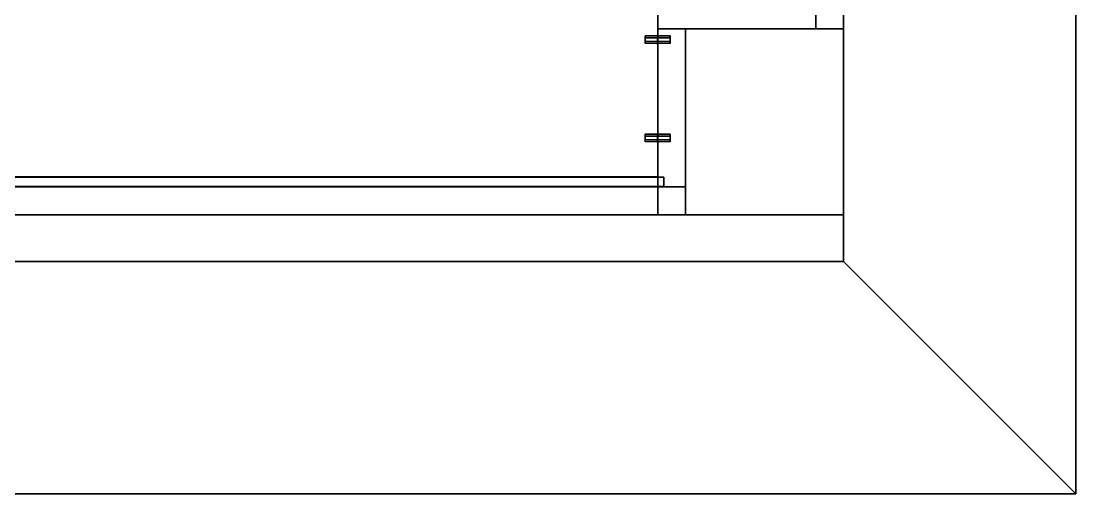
# Model space of a CAD drawing. Extents: x 0 to 3344, y -4262 to 0.
# Drawn here: x 2663 to 3344, y -4262 to -3957 of the extents above; entities that cross this region are included whole.
import ezdxf

# ---------------------------------------------------------------- set-up
doc = ezdxf.new("R2010")
doc.units = 0
for name, color, linetype in [('LAYER0', 7, 'CONTINUOUS'), ('LAYER1', 7, 'CONTINUOUS'), ('LAYER10', 7, 'CONTINUOUS'), ('LAYER11', 7, 'CONTINUOUS'), ('LAYER15', 7, 'CONTINUOUS'), ('LAYER16', 7, 'CONTINUOUS'), ('LAYER18', 7, 'CONTINUOUS'), ('LAYER19', 7, 'CONTINUOUS'), ('LAYER24', 254, 'CONTINUOUS'), ('LAYER25', 254, 'CONTINUOUS'), ('LAYER3', 7, 'CONTINUOUS'), ('LAYER42', 7, 'CONTINUOUS'), ('LAYER47', 254, 'CONTINUOUS'), ('LAYER48', 254, 'CONTINUOUS'), ('LAYER5', 7, 'CONTINUOUS'), ('LAYER6', 7, 'CONTINUOUS'), ('LAYER8', 7, 'CONTINUOUS'), ('LAYER9', 7, 'CONTINUOUS')]:
    doc.layers.add(name, color=color, linetype=linetype)

msp = doc.modelspace()

# ---------------------------------------------------------------- linework, layer by layer
at = {"layer": 'LAYER0', "invisible_edges": 1}
for points in [[(18, -0.0034, 0.0981), (3344, -4262.003, 0.0981), (0, -4262.003, 0.0981), (18, -0.0034, 0.0981)], [(3344, -4262.003, 5.0981), (18, -0.0034, 5.0981), (0, -4262.003, 5.0981), (3344, -4262.003, 5.0981)], [(3344, -4262.003, 0.0981), (18, -0.0034, 0.0981), (3344, -0.0034, 0.0981), (3344, -4262.003, 0.0981)], [(18, -0.0034, 5.0981), (3344, -4262.003, 5.0981), (3344, -0.0034, 5.0981), (18, -0.0034, 5.0981)], [(3344, -0.0034, 0.0981), (3344, -4262.003, 5.0981), (3344, -4262.003, 0.0981), (3344, -0.0034, 0.0981)], [(3344, -4262.003, 5.0981), (3344, -0.0034, 0.0981), (3344, -0.0034, 5.0981), (3344, -4262.003, 5.0981)], [(3344, -4262.003, 5.0981), (0, -4262.003, 0.0981), (3344, -4262.003, 0.0981), (3344, -4262.003, 5.0981)], [(0, -4262.003, 0.0981), (3344, -4262.003, 5.0981), (0, -4262.003, 5.0981), (0, -4262.003, 0.0981)]]:
    msp.add_3dface(points, dxfattribs=at)
at = {"layer": 'LAYER1'}
for points, invisible_edges in [([(3344.004, -4262, 2680.098), (3344.004, -2492, 2173.098), (3344.004, 0, 2680.098), (3344.004, -4262, 2680.098)], 3), ([(3194.004, -2492, 2173.098), (3194.004, -4112, 2680.098), (3194.004, -150, 2680.098), (3194.004, -2492, 2173.098)], 5), ([(3344.004, -4262, 5.0981), (3194.004, -4112, 5.0981), (3344.004, -2492, 5.0981), (3344.004, -4262, 5.0981)], 3), ([(3344.004, -2492, 5.0981), (3194.004, -4112, 5.0981), (3194.004, -2492, 5.0981), (3344.004, -2492, 5.0981)], 1), ([(3194.004, -4112, 5.0981), (3194.004, -2732.01, 315.0981), (3194.004, -2492, 5.0981), (3194.004, -4112, 5.0981)], 3), ([(3194.004, -4112, 5.0981), (3194.004, -2492, 2173.098), (3194.004, -2732.01, 395.0981), (3194.004, -4112, 5.0981)], 7), ([(3194.004, -4112, 2680.098), (3194.004, -2492, 2173.098), (3194.004, -4112, 5.0981), (3194.004, -4112, 2680.098)], 3), ([(3344.004, -4262, 2680.098), (3344.004, -2492, 5.0981), (3344.004, -2492, 2173.098), (3344.004, -4262, 2680.098)], 5), ([(3344.004, -2492, 5.0981), (3344.004, -4262, 2680.098), (3344.004, -4262, 5.0981), (3344.004, -2492, 5.0981)], 1), ([(3194.004, -2732.01, 315.0981), (3194.004, -4112, 5.0981), (3194.004, -2732.01, 395.0981), (3194.004, -2732.01, 315.0981)], 3), ([(168.0046, -4112, 5.0981), (3344.004, -4262, 5.0981), (18.0046, -4262, 5.0981), (168.0046, -4112, 5.0981)], 5), ([(3344.004, -4262, 5.0981), (168.0046, -4112, 5.0981), (3194.004, -4112, 5.0981), (3344.004, -4262, 5.0981)], 5), ([(168.0046, -4112, 2680.098), (3194.004, -4112, 5.0981), (168.0046, -4112, 5.0981), (168.0046, -4112, 2680.098)], 1), ([(3194.004, -4112, 5.0981), (168.0046, -4112, 2680.098), (3194.004, -4112, 2680.098), (3194.004, -4112, 5.0981)], 1), ([(3344.004, -4262, 2680.098), (18.0046, -4262, 5.0981), (3344.004, -4262, 5.0981), (3344.004, -4262, 2680.098)], 1), ([(18.0046, -4262, 5.0981), (3344.004, -4262, 2680.098), (18.0046, -4262, 2680.098), (18.0046, -4262, 5.0981)], 1)]:
    msp.add_3dface(points, dxfattribs=dict(at, invisible_edges=invisible_edges))
at = {"layer": 'LAYER10', "invisible_edges": 1}
for points in [[(3194.003, -3962, 2591.098), (3074.003, -3944, 2591.098), (3074.003, -3962, 2591.098), (3194.003, -3962, 2591.098)], [(3074.003, -3944, 2591.098), (3194.003, -3962, 2591.098), (3194.003, -3944, 2591.098), (3074.003, -3944, 2591.098)], [(3074.003, -3962, 103.0981), (3074.003, -3944, 2591.098), (3074.003, -3944, 103.0981), (3074.003, -3962, 103.0981)], [(3074.003, -3944, 2591.098), (3074.003, -3962, 103.0981), (3074.003, -3962, 2591.098), (3074.003, -3944, 2591.098)], [(3194.003, -3944, 103.0981), (3074.003, -3962, 103.0981), (3074.003, -3944, 103.0981), (3194.003, -3944, 103.0981)], [(3074.003, -3962, 103.0981), (3194.003, -3944, 103.0981), (3194.003, -3962, 103.0981), (3074.003, -3962, 103.0981)], [(3194.003, -3962, 2591.098), (3194.003, -3944, 103.0981), (3194.003, -3944, 2591.098), (3194.003, -3962, 2591.098)], [(3194.003, -3944, 103.0981), (3194.003, -3962, 2591.098), (3194.003, -3962, 103.0981), (3194.003, -3944, 103.0981)], [(3074.003, -3962, 103.0981), (3194.003, -3962, 2591.098), (3074.003, -3962, 2591.098), (3074.003, -3962, 103.0981)], [(3194.003, -3962, 2591.098), (3074.003, -3962, 103.0981), (3194.003, -3962, 103.0981), (3194.003, -3962, 2591.098)]]:
    msp.add_3dface(points, dxfattribs=at)
at = {"layer": 'LAYER11', "invisible_edges": 1}
for points in [[(2208.004, -4057.7, 2595.098), (3078.004, -4063.7, 2595.098), (3078.004, -4057.7, 2595.098), (2208.004, -4057.7, 2595.098)], [(3078.004, -4063.7, 2595.098), (2208.004, -4057.7, 2595.098), (2208.004, -4063.7, 2595.098), (3078.004, -4063.7, 2595.098)], [(2208.004, -4063.7, 99.0981), (3078.004, -4057.7, 99.0981), (3078.004, -4063.7, 99.0981), (2208.004, -4063.7, 99.0981)], [(3078.004, -4057.7, 99.0981), (2208.004, -4063.7, 99.0981), (2208.004, -4057.7, 99.0981), (3078.004, -4057.7, 99.0981)], [(3078.004, -4057.7, 99.0981), (2208.004, -4057.7, 2595.098), (3078.004, -4057.7, 2595.098), (3078.004, -4057.7, 99.0981)], [(2208.004, -4057.7, 2595.098), (3078.004, -4057.7, 99.0981), (2208.004, -4057.7, 99.0981), (2208.004, -4057.7, 2595.098)], [(3078.004, -4057.7, 99.0981), (3078.004, -4063.7, 2595.098), (3078.004, -4063.7, 99.0981), (3078.004, -4057.7, 99.0981)], [(3078.004, -4063.7, 2595.098), (3078.004, -4057.7, 99.0981), (3078.004, -4057.7, 2595.098), (3078.004, -4063.7, 2595.098)], [(2208.004, -4063.7, 99.0981), (3078.004, -4063.7, 2595.098), (2208.004, -4063.7, 2595.098), (2208.004, -4063.7, 99.0981)], [(3078.004, -4063.7, 2595.098), (2208.004, -4063.7, 99.0981), (3078.004, -4063.7, 99.0981), (3078.004, -4063.7, 2595.098)]]:
    msp.add_3dface(points, dxfattribs=at)
at = {"layer": 'LAYER15', "invisible_edges": 1}
for points in [[(3092.004, -4064, 85.0981), (2212.004, -4082, 85.0981), (3092.004, -4082, 85.0981), (3092.004, -4064, 85.0981)], [(2212.004, -4082, 85.0981), (3092.004, -4064, 85.0981), (2212.004, -4064, 85.0981), (2212.004, -4082, 85.0981)], [(2212.004, -4064, 5.0981), (3092.004, -4082, 5.0981), (2212.004, -4082, 5.0981), (2212.004, -4064, 5.0981)], [(3092.004, -4082, 5.0981), (2212.004, -4064, 5.0981), (3092.004, -4064, 5.0981), (3092.004, -4082, 5.0981)], [(3092.004, -4064, 85.0981), (2212.004, -4064, 5.0981), (2212.004, -4064, 85.0981), (3092.004, -4064, 85.0981)], [(2212.004, -4064, 5.0981), (3092.004, -4064, 85.0981), (3092.004, -4064, 5.0981), (2212.004, -4064, 5.0981)], [(3092.004, -4082, 5.0981), (3092.004, -4064, 85.0981), (3092.004, -4082, 85.0981), (3092.004, -4082, 5.0981)], [(3092.004, -4064, 85.0981), (3092.004, -4082, 5.0981), (3092.004, -4064, 5.0981), (3092.004, -4064, 85.0981)], [(3092.004, -4082, 5.0981), (2212.004, -4082, 85.0981), (2212.004, -4082, 5.0981), (3092.004, -4082, 5.0981)], [(2212.004, -4082, 85.0981), (3092.004, -4082, 5.0981), (3092.004, -4082, 85.0981), (2212.004, -4082, 85.0981)]]:
    msp.add_3dface(points, dxfattribs=at)
at = {"layer": 'LAYER16', "invisible_edges": 1}
for points in [[(3176.003, -3962, 5.0981), (3176.003, -3100, 85.0981), (3176.003, -3100, 5.0981), (3176.003, -3962, 5.0981)], [(3176.003, -3100, 85.0981), (3176.003, -3962, 5.0981), (3176.003, -3962, 85.0981), (3176.003, -3100, 85.0981)], [(3194.003, -3962, 85.0981), (3176.003, -3100, 85.0981), (3176.003, -3962, 85.0981), (3194.003, -3962, 85.0981)], [(3176.003, -3100, 85.0981), (3194.003, -3962, 85.0981), (3194.003, -3100, 85.0981), (3176.003, -3100, 85.0981)], [(3194.003, -3100, 5.0981), (3176.003, -3962, 5.0981), (3176.003, -3100, 5.0981), (3194.003, -3100, 5.0981)], [(3176.003, -3962, 5.0981), (3194.003, -3100, 5.0981), (3194.003, -3962, 5.0981), (3176.003, -3962, 5.0981)], [(3194.003, -3962, 85.0981), (3194.003, -3100, 5.0981), (3194.003, -3100, 85.0981), (3194.003, -3962, 85.0981)], [(3194.003, -3100, 5.0981), (3194.003, -3962, 85.0981), (3194.003, -3962, 5.0981), (3194.003, -3100, 5.0981)], [(3176.003, -3962, 5.0981), (3194.003, -3962, 85.0981), (3176.003, -3962, 85.0981), (3176.003, -3962, 5.0981)], [(3194.003, -3962, 85.0981), (3176.003, -3962, 5.0981), (3194.003, -3962, 5.0981), (3194.003, -3962, 85.0981)]]:
    msp.add_3dface(points, dxfattribs=at)
at = {"layer": 'LAYER18', "invisible_edges": 1}
for points in [[(3074.004, -4064, 1467.598), (2212.004, -4082, 1467.598), (3074.004, -4082, 1467.598), (3074.004, -4064, 1467.598)], [(2212.004, -4082, 1467.598), (3074.004, -4064, 1467.598), (2212.004, -4064, 1467.598), (2212.004, -4082, 1467.598)], [(2212.004, -4064, 1347.598), (3074.004, -4082, 1347.598), (2212.004, -4082, 1347.598), (2212.004, -4064, 1347.598)], [(3074.004, -4082, 1347.598), (2212.004, -4064, 1347.598), (3074.004, -4064, 1347.598), (3074.004, -4082, 1347.598)], [(3074.004, -4064, 1467.598), (2212.004, -4064, 1347.598), (2212.004, -4064, 1467.598), (3074.004, -4064, 1467.598)], [(2212.004, -4064, 1347.598), (3074.004, -4064, 1467.598), (3074.004, -4064, 1347.598), (2212.004, -4064, 1347.598)], [(3074.004, -4082, 1347.598), (3074.004, -4064, 1467.598), (3074.004, -4082, 1467.598), (3074.004, -4082, 1347.598)], [(3074.004, -4064, 1467.598), (3074.004, -4082, 1347.598), (3074.004, -4064, 1347.598), (3074.004, -4064, 1467.598)], [(3074.004, -4082, 1347.598), (2212.004, -4082, 1467.598), (2212.004, -4082, 1347.598), (3074.004, -4082, 1347.598)], [(2212.004, -4082, 1467.598), (3074.004, -4082, 1347.598), (3074.004, -4082, 1467.598), (2212.004, -4082, 1467.598)]]:
    msp.add_3dface(points, dxfattribs=at)
at = {"layer": 'LAYER19'}
for points, invisible_edges in [([(3074.003, -3944, 2139.098), (2674.003, -3100, 2139.098), (3074.003, -4057.399, 2139.098), (3074.003, -3944, 2139.098)], 3), ([(3074.003, -4057.399, 2139.098), (2674.003, -3100, 2139.098), (2674.003, -3562, 2139.098), (3074.003, -4057.399, 2139.098)], 5), ([(3074.003, -3944, 2121.098), (2212.003, -4057.399, 2121.098), (2674.003, -3562, 2121.098), (3074.003, -3944, 2121.098)], 7), ([(2674.003, -3562, 2121.098), (2212.003, -4057.399, 2121.098), (2212.003, -3562, 2121.098), (2674.003, -3562, 2121.098)], 1), ([(3074.003, -4057.399, 2139.098), (2674.003, -3562, 2139.098), (2212.003, -4057.399, 2139.098), (3074.003, -4057.399, 2139.098)], 3), ([(2212.003, -4057.399, 2139.098), (2674.003, -3562, 2139.098), (2212.003, -3562, 2139.098), (2212.003, -4057.399, 2139.098)], 1), ([(2212.003, -4057.399, 2121.098), (3074.003, -3944, 2121.098), (3074.003, -4057.399, 2121.098), (2212.003, -4057.399, 2121.098)], 1), ([(3074.003, -4057.399, 2139.098), (3074.003, -3944, 2121.098), (3074.003, -3944, 2139.098), (3074.003, -4057.399, 2139.098)], 1), ([(3074.003, -3944, 2121.098), (3074.003, -4057.399, 2139.098), (3074.003, -4057.399, 2121.098), (3074.003, -3944, 2121.098)], 1), ([(3074.003, -4057.399, 2139.098), (2212.003, -4057.399, 2121.098), (3074.003, -4057.399, 2121.098), (3074.003, -4057.399, 2139.098)], 1), ([(2212.003, -4057.399, 2121.098), (3074.003, -4057.399, 2139.098), (2212.003, -4057.399, 2139.098), (2212.003, -4057.399, 2121.098)], 1)]:
    msp.add_3dface(points, dxfattribs=dict(at, invisible_edges=invisible_edges))
at = {"layer": 'LAYER24'}
for points in [[(3066.004, -4034.899, 2118.598), (3066.004, -4029.899, 2118.598), (3066.004, -4031.149, 2120.763), (3066.004, -4033.649, 2120.763)], [(3066.004, -4034.899, 2118.598), (3066.004, -4033.649, 2116.433), (3066.004, -4031.149, 2116.433), (3066.004, -4029.899, 2118.598)], [(3073.954, -4029.399, 2118.598), (3073.954, -4035.399, 2118.598), (3073.954, -4033.899, 2121.196), (3073.954, -4030.899, 2121.196)], [(3073.954, -4029.399, 2118.598), (3073.954, -4035.399, 2118.598), (3073.954, -4033.899, 2116), (3073.954, -4030.899, 2116)], [(3074.054, -4029.399, 2118.598), (3074.054, -4035.399, 2118.598), (3074.054, -4033.899, 2121.196), (3074.054, -4030.899, 2121.196)], [(3074.054, -4029.399, 2118.598), (3074.054, -4035.399, 2118.598), (3074.054, -4033.899, 2116), (3074.054, -4030.899, 2116)], [(3082.004, -4034.899, 2118.598), (3082.004, -4029.899, 2118.598), (3082.004, -4031.149, 2120.763), (3082.004, -4033.649, 2120.763)], [(3082.004, -4034.899, 2118.598), (3082.004, -4033.649, 2116.433), (3082.004, -4031.149, 2116.433), (3082.004, -4029.899, 2118.598)]]:
    msp.add_3dface(points, dxfattribs=at)
at = {"layer": 'LAYER25'}
for points in [[(3066.004, -3971.5, 2118.598), (3066.004, -3966.5, 2118.598), (3066.004, -3967.75, 2120.763), (3066.004, -3970.25, 2120.763)], [(3066.004, -3971.5, 2118.598), (3066.004, -3970.25, 2116.433), (3066.004, -3967.75, 2116.433), (3066.004, -3966.5, 2118.598)], [(3073.954, -3966, 2118.598), (3073.954, -3972, 2118.598), (3073.954, -3970.5, 2121.196), (3073.954, -3967.5, 2121.196)], [(3073.954, -3966, 2118.598), (3073.954, -3972, 2118.598), (3073.954, -3970.5, 2116), (3073.954, -3967.5, 2116)], [(3074.054, -3966, 2118.598), (3074.054, -3972, 2118.598), (3074.054, -3970.5, 2121.196), (3074.054, -3967.5, 2121.196)], [(3074.054, -3966, 2118.598), (3074.054, -3972, 2118.598), (3074.054, -3970.5, 2116), (3074.054, -3967.5, 2116)], [(3082.004, -3971.5, 2118.598), (3082.004, -3966.5, 2118.598), (3082.004, -3967.75, 2120.763), (3082.004, -3970.25, 2120.763)], [(3082.004, -3971.5, 2118.598), (3082.004, -3970.25, 2116.433), (3082.004, -3967.75, 2116.433), (3082.004, -3966.5, 2118.598)]]:
    msp.add_3dface(points, dxfattribs=at)
at = {"layer": 'LAYER3', "invisible_edges": 1}
for points in [[(2614.004, -3100, 103.0981), (3194.004, -4082, 103.0981), (3194.004, -3100, 103.0981), (2614.004, -3100, 103.0981)], [(3194.004, -4082, 103.0981), (2614.004, -3100, 103.0981), (2614.004, -4082, 103.0981), (3194.004, -4082, 103.0981)], [(2614.004, -4082, 85.0981), (3194.004, -3100, 85.0981), (3194.004, -4082, 85.0981), (2614.004, -4082, 85.0981)], [(3194.004, -3100, 85.0981), (2614.004, -4082, 85.0981), (2614.004, -3100, 85.0981), (3194.004, -3100, 85.0981)], [(3194.004, -3100, 85.0981), (3194.004, -4082, 103.0981), (3194.004, -4082, 85.0981), (3194.004, -3100, 85.0981)], [(3194.004, -4082, 103.0981), (3194.004, -3100, 85.0981), (3194.004, -3100, 103.0981), (3194.004, -4082, 103.0981)], [(2614.004, -4082, 85.0981), (3194.004, -4082, 103.0981), (2614.004, -4082, 103.0981), (2614.004, -4082, 85.0981)], [(3194.004, -4082, 103.0981), (2614.004, -4082, 85.0981), (3194.004, -4082, 85.0981), (3194.004, -4082, 103.0981)]]:
    msp.add_3dface(points, dxfattribs=at)
at = {"layer": 'LAYER42'}
for points, invisible_edges in [([(3074.003, -3944, 921.0981), (2674.003, -3100, 921.0981), (3074.003, -4057.399, 921.0981), (3074.003, -3944, 921.0981)], 3), ([(3074.003, -4057.399, 921.0981), (2674.003, -3100, 921.0981), (2674.003, -3562, 921.0981), (3074.003, -4057.399, 921.0981)], 5), ([(3074.003, -3944, 903.0981), (2212.003, -4057.399, 903.0981), (2674.003, -3562, 903.0981), (3074.003, -3944, 903.0981)], 7), ([(2674.003, -3562, 903.0981), (2212.003, -4057.399, 903.0981), (2212.003, -3562, 903.0981), (2674.003, -3562, 903.0981)], 1), ([(3074.003, -4057.399, 921.0981), (2674.003, -3562, 921.0981), (2212.003, -4057.399, 921.0981), (3074.003, -4057.399, 921.0981)], 3), ([(2212.003, -4057.399, 921.0981), (2674.003, -3562, 921.0981), (2212.003, -3562, 921.0981), (2212.003, -4057.399, 921.0981)], 1), ([(2212.003, -4057.399, 903.0981), (3074.003, -3944, 903.0981), (3074.003, -4057.399, 903.0981), (2212.003, -4057.399, 903.0981)], 1), ([(3074.003, -4057.399, 921.0981), (3074.003, -3944, 903.0981), (3074.003, -3944, 921.0981), (3074.003, -4057.399, 921.0981)], 1), ([(3074.003, -3944, 903.0981), (3074.003, -4057.399, 921.0981), (3074.003, -4057.399, 903.0981), (3074.003, -3944, 903.0981)], 1), ([(3074.003, -4057.399, 921.0981), (2212.003, -4057.399, 903.0981), (3074.003, -4057.399, 903.0981), (3074.003, -4057.399, 921.0981)], 1), ([(2212.003, -4057.399, 903.0981), (3074.003, -4057.399, 921.0981), (2212.003, -4057.399, 921.0981), (2212.003, -4057.399, 903.0981)], 1)]:
    msp.add_3dface(points, dxfattribs=dict(at, invisible_edges=invisible_edges))
at = {"layer": 'LAYER47'}
for points in [[(3066.004, -4034.899, 900.5981), (3066.004, -4029.899, 900.5981), (3066.004, -4031.149, 902.7631), (3066.004, -4033.649, 902.7631)], [(3066.004, -4034.899, 900.5981), (3066.004, -4033.649, 898.433), (3066.004, -4031.149, 898.433), (3066.004, -4029.899, 900.5981)], [(3073.954, -4029.399, 900.5981), (3073.954, -4035.399, 900.5981), (3073.954, -4033.899, 903.1962), (3073.954, -4030.899, 903.1962)], [(3073.954, -4029.399, 900.5981), (3073.954, -4035.399, 900.5981), (3073.954, -4033.899, 898), (3073.954, -4030.899, 898)], [(3074.054, -4029.399, 900.5981), (3074.054, -4035.399, 900.5981), (3074.054, -4033.899, 903.1962), (3074.054, -4030.899, 903.1962)], [(3074.054, -4029.399, 900.5981), (3074.054, -4035.399, 900.5981), (3074.054, -4033.899, 898), (3074.054, -4030.899, 898)], [(3082.004, -4034.899, 900.5981), (3082.004, -4029.899, 900.5981), (3082.004, -4031.149, 902.7631), (3082.004, -4033.649, 902.7631)], [(3082.004, -4034.899, 900.5981), (3082.004, -4033.649, 898.433), (3082.004, -4031.149, 898.433), (3082.004, -4029.899, 900.5981)]]:
    msp.add_3dface(points, dxfattribs=at)
at = {"layer": 'LAYER48'}
for points in [[(3066.004, -3971.5, 900.5981), (3066.004, -3966.5, 900.5981), (3066.004, -3967.75, 902.7631), (3066.004, -3970.25, 902.7631)], [(3066.004, -3971.5, 900.5981), (3066.004, -3970.25, 898.433), (3066.004, -3967.75, 898.433), (3066.004, -3966.5, 900.5981)], [(3073.954, -3966, 900.5981), (3073.954, -3972, 900.5981), (3073.954, -3970.5, 903.1962), (3073.954, -3967.5, 903.1962)], [(3073.954, -3966, 900.5981), (3073.954, -3972, 900.5981), (3073.954, -3970.5, 898), (3073.954, -3967.5, 898)], [(3074.054, -3966, 900.5981), (3074.054, -3972, 900.5981), (3074.054, -3970.5, 903.1962), (3074.054, -3967.5, 903.1962)], [(3074.054, -3966, 900.5981), (3074.054, -3972, 900.5981), (3074.054, -3970.5, 898), (3074.054, -3967.5, 898)], [(3082.004, -3971.5, 900.5981), (3082.004, -3966.5, 900.5981), (3082.004, -3967.75, 902.7631), (3082.004, -3970.25, 902.7631)], [(3082.004, -3971.5, 900.5981), (3082.004, -3970.25, 898.433), (3082.004, -3967.75, 898.433), (3082.004, -3966.5, 900.5981)]]:
    msp.add_3dface(points, dxfattribs=at)
at = {"layer": 'LAYER5', "invisible_edges": 1}
for points in [[(3092.003, -4082, 103.0981), (3194.003, -3962, 103.0981), (3194.003, -4082, 103.0981), (3092.003, -4082, 103.0981)], [(3194.003, -3962, 103.0981), (3092.003, -4082, 103.0981), (3092.003, -3962, 103.0981), (3194.003, -3962, 103.0981)], [(3092.003, -3962, 104.0981), (3194.003, -3962, 103.0981), (3092.003, -3962, 103.0981), (3092.003, -3962, 104.0981)], [(3194.003, -3962, 103.0981), (3092.003, -3962, 104.0981), (3194.003, -3962, 104.0981), (3194.003, -3962, 103.0981)], [(3092.003, -4082, 103.0981), (3092.003, -3962, 104.0981), (3092.003, -3962, 103.0981), (3092.003, -4082, 103.0981)], [(3092.003, -3962, 104.0981), (3092.003, -4082, 103.0981), (3092.003, -4082, 104.0981), (3092.003, -3962, 104.0981)], [(3092.003, -3962, 104.0981), (3194.003, -4082, 104.0981), (3194.003, -3962, 104.0981), (3092.003, -3962, 104.0981)], [(3194.003, -4082, 104.0981), (3092.003, -3962, 104.0981), (3092.003, -4082, 104.0981), (3194.003, -4082, 104.0981)], [(3194.003, -4082, 104.0981), (3194.003, -3962, 103.0981), (3194.003, -3962, 104.0981), (3194.003, -4082, 104.0981)], [(3194.003, -3962, 103.0981), (3194.003, -4082, 104.0981), (3194.003, -4082, 103.0981), (3194.003, -3962, 103.0981)], [(3194.003, -4082, 104.0981), (3092.003, -4082, 103.0981), (3194.003, -4082, 103.0981), (3194.003, -4082, 104.0981)], [(3092.003, -4082, 103.0981), (3194.003, -4082, 104.0981), (3092.003, -4082, 104.0981), (3092.003, -4082, 103.0981)]]:
    msp.add_3dface(points, dxfattribs=at)
at = {"layer": 'LAYER6', "invisible_edges": 1}
for points in [[(2614.004, -3100, 2609.098), (3194.004, -4082, 2609.098), (3194.004, -3100, 2609.098), (2614.004, -3100, 2609.098)], [(3194.004, -4082, 2609.098), (2614.004, -3100, 2609.098), (2614.004, -4082, 2609.098), (3194.004, -4082, 2609.098)], [(2614.004, -4082, 2591.098), (3194.004, -3100, 2591.098), (3194.004, -4082, 2591.098), (2614.004, -4082, 2591.098)], [(3194.004, -3100, 2591.098), (2614.004, -4082, 2591.098), (2614.004, -3100, 2591.098), (3194.004, -3100, 2591.098)], [(3194.004, -3100, 2591.098), (3194.004, -4082, 2609.098), (3194.004, -4082, 2591.098), (3194.004, -3100, 2591.098)], [(3194.004, -4082, 2609.098), (3194.004, -3100, 2591.098), (3194.004, -3100, 2609.098), (3194.004, -4082, 2609.098)], [(2614.004, -4082, 2591.098), (3194.004, -4082, 2609.098), (2614.004, -4082, 2609.098), (2614.004, -4082, 2591.098)], [(3194.004, -4082, 2609.098), (2614.004, -4082, 2591.098), (3194.004, -4082, 2591.098), (3194.004, -4082, 2609.098)]]:
    msp.add_3dface(points, dxfattribs=at)
at = {"layer": 'LAYER8', "invisible_edges": 1}
for points in [[(3092.003, -4082, 2609.098), (3194.003, -3962, 2609.098), (3194.003, -4082, 2609.098), (3092.003, -4082, 2609.098)], [(3194.003, -3962, 2609.098), (3092.003, -4082, 2609.098), (3092.003, -3962, 2609.098), (3194.003, -3962, 2609.098)], [(3092.003, -3962, 2610.098), (3194.003, -3962, 2609.098), (3092.003, -3962, 2609.098), (3092.003, -3962, 2610.098)], [(3194.003, -3962, 2609.098), (3092.003, -3962, 2610.098), (3194.003, -3962, 2610.098), (3194.003, -3962, 2609.098)], [(3092.003, -4082, 2609.098), (3092.003, -3962, 2610.098), (3092.003, -3962, 2609.098), (3092.003, -4082, 2609.098)], [(3092.003, -3962, 2610.098), (3092.003, -4082, 2609.098), (3092.003, -4082, 2610.098), (3092.003, -3962, 2610.098)], [(3092.003, -3962, 2610.098), (3194.003, -4082, 2610.098), (3194.003, -3962, 2610.098), (3092.003, -3962, 2610.098)], [(3194.003, -4082, 2610.098), (3092.003, -3962, 2610.098), (3092.003, -4082, 2610.098), (3194.003, -4082, 2610.098)], [(3194.003, -4082, 2610.098), (3194.003, -3962, 2609.098), (3194.003, -3962, 2610.098), (3194.003, -4082, 2610.098)], [(3194.003, -3962, 2609.098), (3194.003, -4082, 2610.098), (3194.003, -4082, 2609.098), (3194.003, -3962, 2609.098)], [(3194.003, -4082, 2610.098), (3092.003, -4082, 2609.098), (3194.003, -4082, 2609.098), (3194.003, -4082, 2610.098)], [(3092.003, -4082, 2609.098), (3194.003, -4082, 2610.098), (3092.003, -4082, 2610.098), (3092.003, -4082, 2609.098)]]:
    msp.add_3dface(points, dxfattribs=at)
at = {"layer": 'LAYER9', "invisible_edges": 1}
for points in [[(3074.004, -3962, 103.0981), (3074.004, -4082, 2591.098), (3074.004, -3962, 2591.098), (3074.004, -3962, 103.0981)], [(3074.004, -4082, 2591.098), (3074.004, -3962, 103.0981), (3074.004, -4082, 103.0981), (3074.004, -4082, 2591.098)], [(3092.004, -3962, 2591.098), (3074.004, -4082, 2591.098), (3092.004, -4082, 2591.098), (3092.004, -3962, 2591.098)], [(3074.004, -4082, 2591.098), (3092.004, -3962, 2591.098), (3074.004, -3962, 2591.098), (3074.004, -4082, 2591.098)], [(3074.004, -3962, 103.0981), (3092.004, -4082, 103.0981), (3074.004, -4082, 103.0981), (3074.004, -3962, 103.0981)], [(3092.004, -4082, 103.0981), (3074.004, -3962, 103.0981), (3092.004, -3962, 103.0981), (3092.004, -4082, 103.0981)], [(3092.004, -3962, 2591.098), (3074.004, -3962, 103.0981), (3074.004, -3962, 2591.098), (3092.004, -3962, 2591.098)], [(3074.004, -3962, 103.0981), (3092.004, -3962, 2591.098), (3092.004, -3962, 103.0981), (3074.004, -3962, 103.0981)], [(3092.004, -4082, 103.0981), (3092.004, -3962, 2591.098), (3092.004, -4082, 2591.098), (3092.004, -4082, 103.0981)], [(3092.004, -3962, 2591.098), (3092.004, -4082, 103.0981), (3092.004, -3962, 103.0981), (3092.004, -3962, 2591.098)], [(3092.004, -4082, 103.0981), (3074.004, -4082, 2591.098), (3074.004, -4082, 103.0981), (3092.004, -4082, 103.0981)], [(3074.004, -4082, 2591.098), (3092.004, -4082, 103.0981), (3092.004, -4082, 2591.098), (3074.004, -4082, 2591.098)]]:
    msp.add_3dface(points, dxfattribs=at)

# ---------------------------------------------------------------- meshes
at = {"layer": 'LAYER1'}
mesh = msp.add_polymesh((5, 2), dxfattribs=at)
for k, corner in enumerate([(168.0046, -150, 2680.098), (168.0046, -4112, 2680.098), (3194.004, -150, 2680.098), (168.0046, -150, 2680.098), (3194.004, -4112, 2680.098), (3194.004, -150, 2680.098), (168.0046, -4112, 2680.098), (3194.004, -4112, 2680.098), (18.0046, -4262, 2680.098), (3344.004, -4262, 2680.098)]):
    mesh.set_mesh_vertex(divmod(k, 2), corner)
at = {"layer": 'LAYER24'}
mesh = msp.add_polymesh((2, 6), dxfattribs=dict(at, n_close=True))
for k, corner in enumerate([(3066.004, -4034.899, 2118.598), (3066.004, -4033.649, 2120.763), (3066.004, -4031.149, 2120.763), (3066.004, -4029.899, 2118.598), (3066.004, -4031.149, 2116.433), (3066.004, -4033.649, 2116.433), (3082.004, -4034.899, 2118.598), (3082.004, -4033.649, 2120.763), (3082.004, -4031.149, 2120.763), (3082.004, -4029.899, 2118.598), (3082.004, -4031.149, 2116.433), (3082.004, -4033.649, 2116.433)]):
    mesh.set_mesh_vertex(divmod(k, 6), corner)
mesh = msp.add_polymesh((2, 6), dxfattribs=dict(at, n_close=True))
for k, corner in enumerate([(3073.954, -4035.399, 2118.598), (3073.954, -4033.899, 2121.196), (3073.954, -4030.899, 2121.196), (3073.954, -4029.399, 2118.598), (3073.954, -4030.899, 2116), (3073.954, -4033.899, 2116), (3074.054, -4035.399, 2118.598), (3074.054, -4033.899, 2121.196), (3074.054, -4030.899, 2121.196), (3074.054, -4029.399, 2118.598), (3074.054, -4030.899, 2116), (3074.054, -4033.899, 2116)]):
    mesh.set_mesh_vertex(divmod(k, 6), corner)
at = {"layer": 'LAYER25'}
mesh = msp.add_polymesh((2, 6), dxfattribs=dict(at, n_close=True))
for k, corner in enumerate([(3066.004, -3971.5, 2118.598), (3066.004, -3970.25, 2120.763), (3066.004, -3967.75, 2120.763), (3066.004, -3966.5, 2118.598), (3066.004, -3967.75, 2116.433), (3066.004, -3970.25, 2116.433), (3082.004, -3971.5, 2118.598), (3082.004, -3970.25, 2120.763), (3082.004, -3967.75, 2120.763), (3082.004, -3966.5, 2118.598), (3082.004, -3967.75, 2116.433), (3082.004, -3970.25, 2116.433)]):
    mesh.set_mesh_vertex(divmod(k, 6), corner)
mesh = msp.add_polymesh((2, 6), dxfattribs=dict(at, n_close=True))
for k, corner in enumerate([(3073.954, -3972, 2118.598), (3073.954, -3970.5, 2121.196), (3073.954, -3967.5, 2121.196), (3073.954, -3966, 2118.598), (3073.954, -3967.5, 2116), (3073.954, -3970.5, 2116), (3074.054, -3972, 2118.598), (3074.054, -3970.5, 2121.196), (3074.054, -3967.5, 2121.196), (3074.054, -3966, 2118.598), (3074.054, -3967.5, 2116), (3074.054, -3970.5, 2116)]):
    mesh.set_mesh_vertex(divmod(k, 6), corner)
at = {"layer": 'LAYER47'}
mesh = msp.add_polymesh((2, 6), dxfattribs=dict(at, n_close=True))
for k, corner in enumerate([(3066.004, -4034.899, 900.5981), (3066.004, -4033.649, 902.7631), (3066.004, -4031.149, 902.7631), (3066.004, -4029.899, 900.5981), (3066.004, -4031.149, 898.433), (3066.004, -4033.649, 898.433), (3082.004, -4034.899, 900.5981), (3082.004, -4033.649, 902.7631), (3082.004, -4031.149, 902.7631), (3082.004, -4029.899, 900.5981), (3082.004, -4031.149, 898.433), (3082.004, -4033.649, 898.433)]):
    mesh.set_mesh_vertex(divmod(k, 6), corner)
mesh = msp.add_polymesh((2, 6), dxfattribs=dict(at, n_close=True))
for k, corner in enumerate([(3073.954, -4035.399, 900.5981), (3073.954, -4033.899, 903.1962), (3073.954, -4030.899, 903.1962), (3073.954, -4029.399, 900.5981), (3073.954, -4030.899, 898), (3073.954, -4033.899, 898), (3074.054, -4035.399, 900.5981), (3074.054, -4033.899, 903.1962), (3074.054, -4030.899, 903.1962), (3074.054, -4029.399, 900.5981), (3074.054, -4030.899, 898), (3074.054, -4033.899, 898)]):
    mesh.set_mesh_vertex(divmod(k, 6), corner)
at = {"layer": 'LAYER48'}
mesh = msp.add_polymesh((2, 6), dxfattribs=dict(at, n_close=True))
for k, corner in enumerate([(3066.004, -3971.5, 900.5981), (3066.004, -3970.25, 902.7631), (3066.004, -3967.75, 902.7631), (3066.004, -3966.5, 900.5981), (3066.004, -3967.75, 898.433), (3066.004, -3970.25, 898.433), (3082.004, -3971.5, 900.5981), (3082.004, -3970.25, 902.7631), (3082.004, -3967.75, 902.7631), (3082.004, -3966.5, 900.5981), (3082.004, -3967.75, 898.433), (3082.004, -3970.25, 898.433)]):
    mesh.set_mesh_vertex(divmod(k, 6), corner)
mesh = msp.add_polymesh((2, 6), dxfattribs=dict(at, n_close=True))
for k, corner in enumerate([(3073.954, -3972, 900.5981), (3073.954, -3970.5, 903.1962), (3073.954, -3967.5, 903.1962), (3073.954, -3966, 900.5981), (3073.954, -3967.5, 898), (3073.954, -3970.5, 898), (3074.054, -3972, 900.5981), (3074.054, -3970.5, 903.1962), (3074.054, -3967.5, 903.1962), (3074.054, -3966, 900.5981), (3074.054, -3967.5, 898), (3074.054, -3970.5, 898)]):
    mesh.set_mesh_vertex(divmod(k, 6), corner)

doc.saveas('drawing.dxf')
